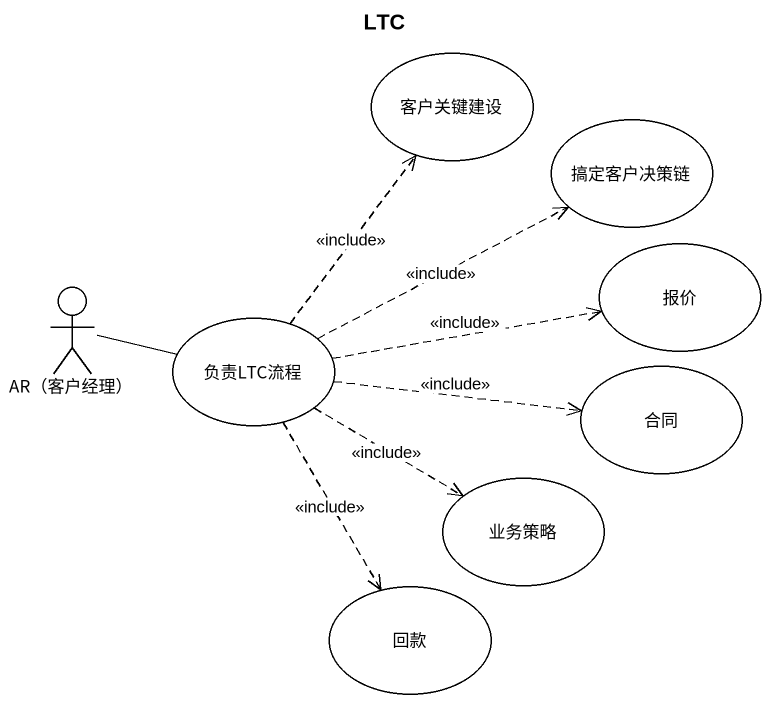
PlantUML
@startuml
title LTC
usecase 客户关键建设
usecase 搞定客户决策链
usecase 报价
actor "AR（客户经理）" as AR_客户经理
usecase 负责LTC流程
usecase 合同
usecase 业务策略
usecase 回款
AR_客户经理 -right- 负责LTC流程
负责LTC流程 .up.> 客户关键建设 : <<include>>
负责LTC流程 .right.> 搞定客户决策链 : <<include>>
负责LTC流程 .right.> 报价 : <<include>>
负责LTC流程 .right.> 合同 : <<include>>
负责LTC流程 .right.> 业务策略 : <<include>>
负责LTC流程 ..> 回款 : <<include>>
@enduml
